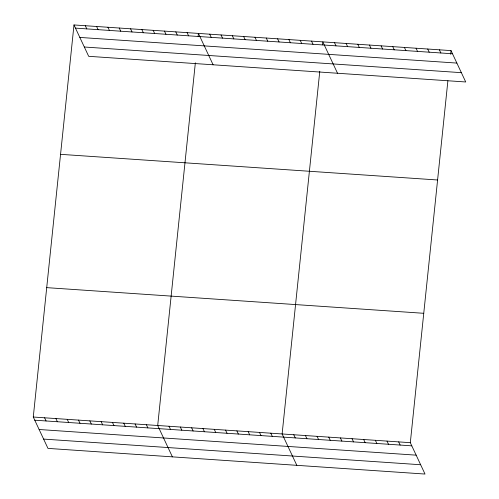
<?xml version="1.0" encoding="UTF-8"?>
<svg xmlns="http://www.w3.org/2000/svg" width="499" height="499" viewBox="0 0 499 499"><rect width="100%" height="100%" fill="white"/><g stroke="black" fill="none" stroke-linecap="round" stroke-linejoin="round"><path stroke-width="0.75" d="M447.896 80.744L410.315 442.682L425.011 474.05L47.973 448.395L33.277 417.027L73.989 24.95L451.027 50.605L465.723 81.973L88.685 56.318L73.989 24.95M195.358 62.824L157.703 425.491L172.392 456.859M198.109 36.358L198.415 33.414L213.104 64.783M319.784 71.288L282.122 433.962L296.818 465.33M322.529 44.823L322.834 41.885L337.53 73.253M450.647 54.279L451.027 50.605M75.474 28.119L452.512 53.773M79.834 37.425L456.872 63.08M84.325 47.012L461.363 72.667M60.554 154.334L437.592 179.989M46.713 287.642L423.751 313.297M33.277 417.027L410.315 442.682M34.762 420.195L411.8 445.85M39.122 429.502L416.16 455.157M43.613 439.089L420.651 464.744M439.376 49.813L440.86 52.981M427.718 49.021L429.202 52.189M416.066 48.228L417.551 51.397M404.415 47.436L405.899 50.605M392.757 46.644L394.241 49.813M381.105 45.846L382.59 49.021M369.453 45.053L370.938 48.222M357.795 44.261L359.28 47.43M346.144 43.469L347.628 46.638M334.486 42.677L335.977 45.846M311.526 41.111L313.01 44.28M300.211 40.344L301.695 43.513M288.902 39.577L290.387 42.746M277.587 38.803L279.078 41.972M266.279 38.036L267.763 41.205M254.97 37.263L256.455 40.431M243.655 36.496L245.14 39.664M232.347 35.728L233.831 38.897M221.032 34.955L222.517 38.124M209.723 34.188L211.208 37.356M398.664 441.889L400.148 445.058M387.006 441.097L388.496 444.266M187.1 32.647L188.585 35.816M375.354 440.305L376.839 443.474M175.791 31.88L177.276 35.049M363.702 439.513L365.187 442.682M164.477 31.106L165.961 34.275M352.045 438.715L353.529 441.889M153.168 30.339L154.653 33.508M340.393 437.922L341.877 441.091M141.859 29.566L143.344 32.741M328.741 437.13L330.226 440.299M130.545 28.799L132.029 31.967M317.083 436.338L318.568 439.507M119.236 28.031L120.721 31.2M305.432 435.546L306.916 438.715M107.921 27.258L109.406 30.427M293.78 434.754L295.265 437.922M96.613 26.491L98.097 29.659M85.304 25.717L86.789 28.892M270.814 433.188L272.298 436.357M259.499 432.421L260.983 435.59M248.19 431.647L249.675 434.822M236.882 430.88L238.366 434.049M225.567 430.113L227.051 433.282M214.258 429.34L215.743 432.508M202.943 428.572L204.428 431.741M191.635 427.799L193.119 430.974M180.326 427.032L181.811 430.2M169.011 426.265L170.496 429.433M146.388 424.724L147.872 427.893M135.079 423.95L136.564 427.125M123.764 423.183L125.255 426.352M112.456 422.416L113.94 425.585M101.147 421.643L102.632 424.811M89.832 420.875L91.317 424.044M78.524 420.102L80.008 423.277M67.209 419.335L68.694 422.503M55.9 418.567L57.385 421.736M44.592 417.794L46.076 420.963"/></g></svg>
